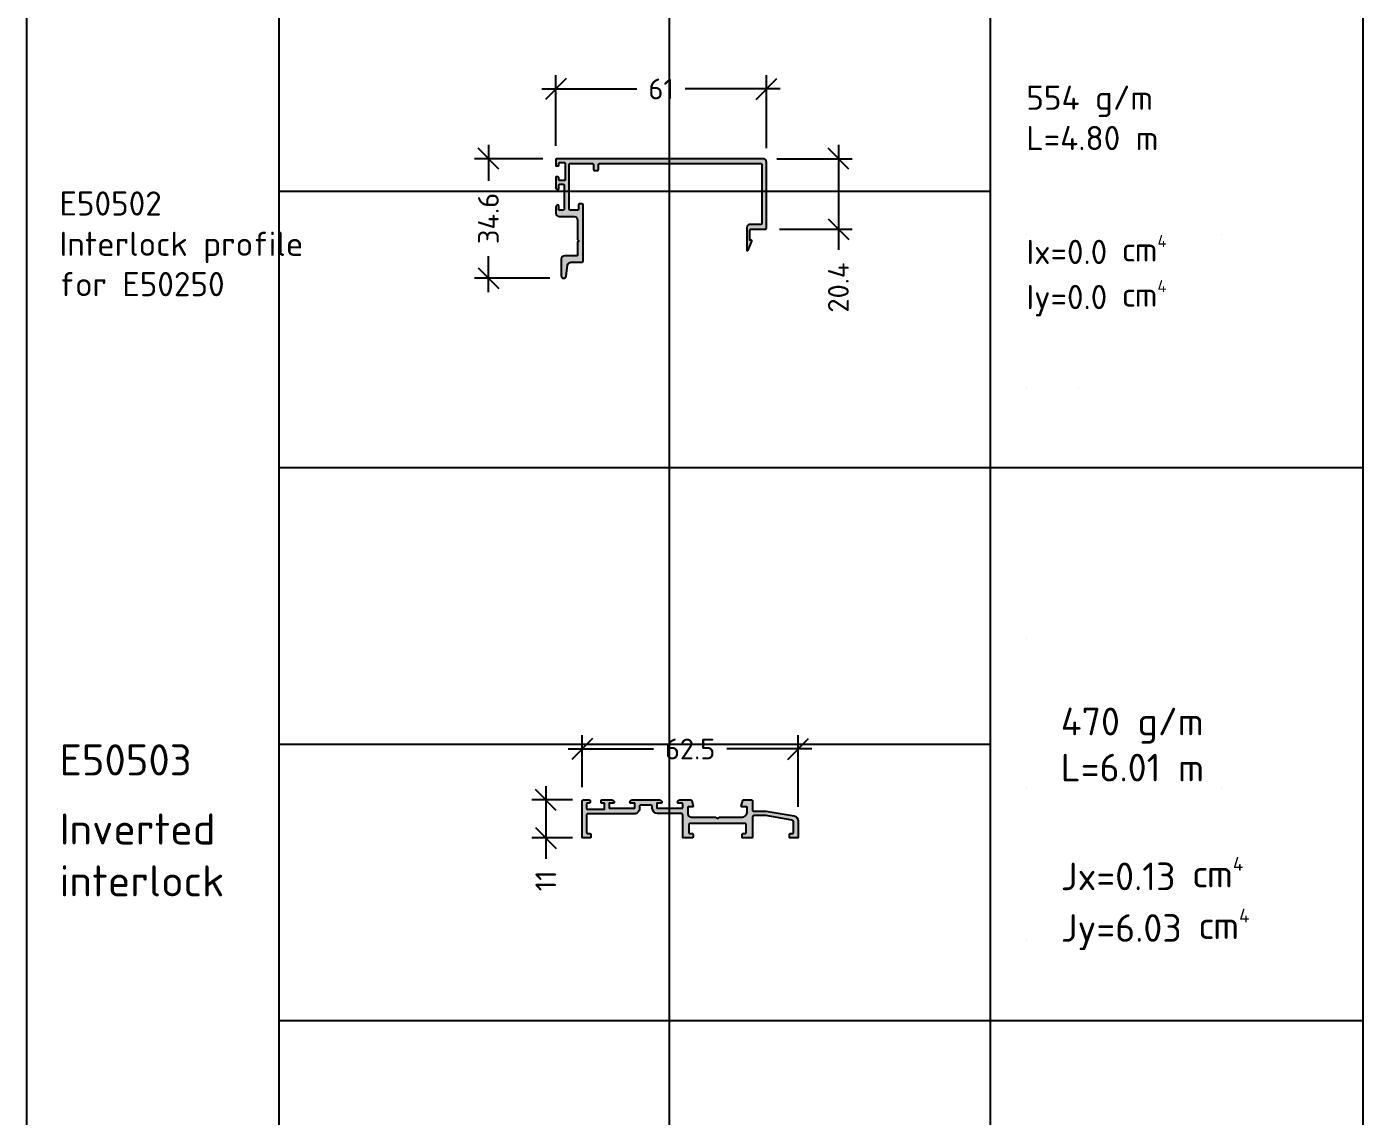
# Model space of a CAD drawing. Extents: x -4122 to 3414, y -5760 to 3840.
# Drawn here: x 555.1 to 941.9, y 132.4 to 447.6 of the extents above; entities that cross this region are included whole.
import ezdxf

# ---------------------------------------------------------------- set-up
doc = ezdxf.new("R2010")
doc.units = 0
doc.layers.get('0').update_dxf_attribs({"linetype": 'CONTINUOUS'})
doc.layers.get('DEFPOINTS').update_dxf_attribs({"linetype": 'CONTINUOUS'})
for name, color, linetype in [('ALUM', 7, 'CONTINUOUS'), ('DIM', 94, 'CONTINUOUS'), ('ETEM_AL-HATCH-2', 253, 'CONTINUOUS'), ('HATCH', 253, 'CONTINUOUS'), ('TEXT', 7, 'CONTINUOUS'), ('UNMOVABLE', 4, 'CONTINUOUS')]:
    doc.layers.add(name, color=color, linetype=linetype)
doc.styles.add('ETEM_NAN', font='isocpeur.ttf')
doc.dimstyles.new('ETEM_ARCHITECTURE_STYLE$0', dxfattribs={"dimtxt": 2, "dimasz": 1, "dimexe": 1, "dimexo": 1, "dimgap": 1, "dimtad": 0, "dimdec": 1, "dimtxsty": 'ETEM_NAN', "dimblk": 'OBLIQUE', "dimcen": 0, "dimdle": 1, "dimclrd": 7, "dimclre": 7, "dimclrt": 7, "dimazin": 3, "dimtfac": 1, "dimtdec": 1, "dimtmove": 0, "dimatfit": 3, "dimtolj": 1, "dimtzin": 0})

# ---------------------------------------------------------------- blocks, each defined once
blk = doc.blocks.new('E_75_TEST_PAGE')
at = {"layer": 'DEFPOINTS'}
for p, q in [((185.9338302113247, 0), (185.9338302113247, -960)), ((73.06086441988009, -640), (73.06086441988009, -479.9999999999973)), ((289.2727090288754, -529.3956966246333), (289.2727090288754, -529.3956966246333)), ((9.493719812166091, -559.9999999999982), (9.493719812166091, -559.9999999999982)), ((278.8067960027729, -559.9999999999973), (73.06086441988009, -559.9999999999973)), ((289.2727090288754, -572.6043033753631), (289.2727090288754, -572.6043033753631)), ((345.8620110921474, -572.6043033753631), (345.8620110921474, -572.6043033753631)), ((289.2727090288754, -616.604303375364), (289.2727090288754, -616.604303375364)), ((304.2727090288754, -616.604303375364), (304.2727090288754, -616.604303375364)), ((73.06086441988009, -800), (73.06086441988009, -639.9999999999973)), ((289.2727090288754, -689.3956966246333), (289.2727090288754, -689.3956966246333)), ((9.493719812166091, -719.9999999999982), (9.493719812166091, -719.9999999999982)), ((278.8067960027729, -719.9999999999973), (73.06086441988009, -719.9999999999973)), ((289.2727090288754, -732.6043033753631), (289.2727090288754, -732.6043033753631)), ((345.8620110921474, -732.6043033753631), (345.8620110921474, -732.6043033753631)), ((289.2727090288754, -776.6043033753645), (289.2727090288754, -776.6043033753645)), ((304.2727090288754, -776.6043033753645), (304.2727090288754, -776.6043033753645)), ((73.06086441988009, -960), (73.06086441988009, -799.9999999999973))]:
    blk.add_line(p, q, dxfattribs=at)
at = {"layer": 'DEFPOINTS', "color": 3}
for p, q in [((278.8067960027711, 0), (278.8067960027693, -960)), ((386.8, -960), (386.8, 0)), ((386.8, -639.9999999999995), (73.06086441988009, -640)), ((386.8, -800), (73.06086441988009, -800))]:
    blk.add_line(p, q, dxfattribs=at)
blk.add_lwpolyline([(386.8, -960), (0, -960), (0, 0), (386.8, 0)], dxfattribs=at)
blk = doc.blocks.new('_OBLIQUE')
at = {"color": 0, "linetype": 'BYBLOCK'}
blk.add_line((-0.5, -0.5), (0.5, 0.5), dxfattribs=at)
blk = doc.blocks.new('*D50')
at = {"layer": 'DEFPOINTS', "color": 0}
for p in [(708.4754211923657, 409.4617996507375), (688.6890394152931, 374.8630147079426), (710.5166474426762, 374.8630147079426)]:
    blk.add_point(p, dxfattribs=at)
at = {"layer": 'DIM', "color": 7}
for p, q in [((688.6890394152931, 413.4617996507375), (688.6890394152931, 403.06240717934)), ((704.4754211923657, 409.4617996507375), (684.6890394152931, 409.4617996507375)), ((688.6890394152931, 370.8630147079426), (688.6890394152931, 381.26240717934)), ((706.5166474426762, 374.8630147079426), (684.6890394152931, 374.8630147079426))]:
    blk.add_line(p, q, dxfattribs=at)
at = {"layer": 'DIM', "color": 7, "xscale": 6, "yscale": 6, "zscale": 6}
for p, rotation in [((688.6890394152931, 409.4617996507375), 90), ((688.6890394152931, 374.8630147079426), 270)]:
    blk.add_blockref('_OBLIQUE', p, dxfattribs=dict(at, rotation=rotation))
at = {"layer": 'DIM', "color": 7, "insert": (688.6890394152931, 392.1624071793397), "char_height": 6, "attachment_point": 5, "rotation": 90, "style": 'ETEM_NAN'}
blk.add_mtext('34.6', dxfattribs=at)
blk = doc.blocks.new('*D51')
at = {"layer": 'DEFPOINTS', "color": 0}
for p in [(769.1754211923644, 429.6336684722751), (708.1754211923644, 409.1617996507362), (769.1754211923644, 408.4617996507372)]:
    blk.add_point(p, dxfattribs=at)
at = {"layer": 'DIM', "color": 7}
for p, q in [((708.1754211923644, 413.1617996507362), (708.1754211923644, 433.6336684722751)), ((769.1754211923644, 412.4617996507372), (769.1754211923644, 433.6336684722751)), ((704.1754211923644, 429.6336684722751), (731.6754211923644, 429.6336684722751)), ((773.1754211923644, 429.6336684722751), (745.6754211923644, 429.6336684722751))]:
    blk.add_line(p, q, dxfattribs=at)
at = {"layer": 'DIM', "color": 7, "xscale": 6, "yscale": 6, "zscale": 6, "rotation": 180}
blk.add_blockref('_OBLIQUE', (708.1754211923644, 429.6336684722751), dxfattribs=at)
at = {"layer": 'DIM', "color": 7, "xscale": 6, "yscale": 6, "zscale": 6}
blk.add_blockref('_OBLIQUE', (769.1754211923644, 429.6336684722751), dxfattribs=at)
at = {"layer": 'DIM', "color": 7, "insert": (738.6754211923644, 429.6336684722751), "char_height": 6, "attachment_point": 5, "style": 'ETEM_NAN'}
blk.add_mtext('61', dxfattribs=at)
blk = doc.blocks.new('*D52')
at = {"layer": 'DEFPOINTS', "color": 0}
for p in [(768.1754211923649, 409.4617996507375), (768.9754211923678, 389.0617996507433), (789.9777903157733, 389.0617996507433)]:
    blk.add_point(p, dxfattribs=at)
at = {"layer": 'DIM', "color": 7}
for p, q in [((789.9777903157733, 413.4617996507375), (789.9777903157733, 389.0617996507433)), ((772.1754211923649, 409.4617996507375), (793.9777903157733, 409.4617996507375)), ((772.9754211923678, 389.0617996507433), (793.9777903157733, 389.0617996507433)), ((789.9777903157733, 389.0617996507433), (789.9777903157733, 383.0617996507432))]:
    blk.add_line(p, q, dxfattribs=at)
at = {"layer": 'DIM', "color": 7, "xscale": 6, "yscale": 6, "zscale": 6}
for p, rotation in [((789.9777903157733, 409.4617996507375), 90), ((789.9777903157733, 389.0617996507433), 270)]:
    blk.add_blockref('_OBLIQUE', p, dxfattribs=dict(at, rotation=rotation))
at = {"layer": 'DIM', "color": 7, "insert": (789.9777903157732, 372.161799650743), "char_height": 6, "attachment_point": 5, "rotation": 90, "style": 'ETEM_NAN'}
blk.add_mtext('20.4', dxfattribs=at)
blk = doc.blocks.new('*D118')
at = {"layer": 'DEFPOINTS', "color": 0}
for p in [(715.8143820792793, 238.6543078771242), (715.8143820792793, 223.5999992926454), (778.3143820792766, 217.8999992924209)]:
    blk.add_point(p, dxfattribs=at)
at = {"layer": 'DIM', "color": 7}
for p, q in [((715.8143820792793, 227.5999992926454), (715.8143820792793, 242.6543078771242)), ((778.3143820792766, 221.8999992924209), (778.3143820792766, 242.6543078771242)), ((711.8143820792793, 238.6543078771242), (736.4643820792779, 238.6543078771242)), ((782.3143820792766, 238.6543078771242), (757.664382079278, 238.6543078771242))]:
    blk.add_line(p, q, dxfattribs=at)
at = {"layer": 'DIM', "color": 7, "xscale": 6, "yscale": 6, "zscale": 6, "rotation": 180}
blk.add_blockref('_OBLIQUE', (715.8143820792793, 238.6543078771242), dxfattribs=at)
at = {"layer": 'DIM', "color": 7, "xscale": 6, "yscale": 6, "zscale": 6}
blk.add_blockref('_OBLIQUE', (778.3143820792766, 238.6543078771242), dxfattribs=at)
at = {"layer": 'DIM', "color": 7, "insert": (747.064382079278, 238.6543078771242), "char_height": 6, "attachment_point": 5, "style": 'ETEM_NAN'}
blk.add_mtext('62.5', dxfattribs=at)
blk = doc.blocks.new('*D119')
at = {"layer": 'DEFPOINTS', "color": 0}
for p in [(717.0143820792794, 223.8999992926452), (705.2969317622271, 212.8999992924252), (717.0643820792641, 212.8999992924252)]:
    blk.add_point(p, dxfattribs=at)
at = {"layer": 'DIM', "color": 7}
for p, q in [((705.2969317622271, 227.8999992926452), (705.2969317622271, 212.8999992924252)), ((713.0143820792794, 223.8999992926452), (701.2969317622271, 223.8999992926452)), ((713.0643820792641, 212.8999992924252), (701.2969317622271, 212.8999992924251)), ((705.2969317622271, 212.8999992924252), (705.2969317622271, 206.8999992924252))]:
    blk.add_line(p, q, dxfattribs=at)
at = {"layer": 'DIM', "color": 7, "xscale": 6, "yscale": 6, "zscale": 6}
for p, rotation in [((705.2969317622271, 223.8999992926452), 90), ((705.2969317622271, 212.8999992924252), 270)]:
    blk.add_blockref('_OBLIQUE', p, dxfattribs=dict(at, rotation=rotation))
at = {"layer": 'DIM', "color": 7, "insert": (705.296931762227, 200.4999992924249), "char_height": 6, "attachment_point": 5, "rotation": 90, "style": 'ETEM_NAN'}
blk.add_mtext('11', dxfattribs=at)

msp = doc.modelspace()

# ---------------------------------------------------------------- hatches: boundary and pattern name
at = {"layer": 'ETEM_AL-HATCH-2'}
h = msp.add_hatch(color=256, dxfattribs=at)
h.dxf.hatch_style = 1
edge = h.paths.add_edge_path()
edge.add_line((716.1143820792786, 223.8999992926447), (717.9143820792797, 223.8999992926456))
edge.add_arc((717.9143820792797, 223.6999992926458), 0.1999999999998181, 0, 90, ccw=False)
edge.add_line((718.1143820792795, 223.6999992926458), (718.1143820792795, 223.1999992926458))
edge.add_arc((717.9143820792793, 223.1999992926461), 0.2000000000001592, 269.99999999983714, 359.9999999999104, ccw=False)
edge.add_line((717.9143820792788, 222.999999292646), (717.3143820792793, 222.999999292646))
edge.add_arc((717.3143820792793, 222.7999992926462), 0.1999999999997897, 90, 180.0000000000082)
edge.add_line((717.1143820792795, 222.7999992926461), (717.1143820792795, 221.3999992926483))
edge.add_arc((717.3143820792797, 221.3999992926478), 0.2000000000001592, 179.9999999998453, 269.9999999999023)
edge.add_line((717.3143820792793, 221.1999992926476), (722.1143820792786, 221.1999992926458))
edge.add_arc((722.1143820792786, 221.3999992926465), 0.2000000000006992, 270, 360.0000000000081)
edge.add_line((722.3143820792793, 221.3999992926465), (722.3143820792793, 222.7999992926461))
edge.add_arc((722.1143820792792, 222.7999992926458), 0.2000000000001592, 8.95644e-11, 90.00000000016286)
edge.add_line((722.1143820792786, 222.999999292646), (721.5143820792791, 222.999999292646))
edge.add_arc((721.514382079279, 223.1999992926456), 0.199999999999676, 179.9999999999593, 270.00000000003257, ccw=False)
edge.add_line((721.3143820792793, 223.1999992926458), (721.3143820792793, 223.6999992926467))
edge.add_arc((721.5143820792788, 223.699999292647), 0.199999999999477, 90.00000000016291, 180.0000000000896, ccw=False)
edge.add_line((721.5143820792782, 223.8999992926465), (724.4143820792788, 223.8999992926447))
edge.add_arc((724.4143820792784, 223.1999992926445), 0.700000000000216, -4.718003765447065e-12, 89.99999999997209, ccw=False)
edge.add_arc((724.9143820792788, 223.1999992926444), 0.1999999999998181, -90, 8.071765478234738e-12, ccw=False)
edge.add_line((724.9143820792788, 222.9999992926446), (723.8143820792784, 222.9999992926446))
edge.add_arc((723.8143820792789, 222.7999992926443), 0.2000000000002728, 90.00000000013027, 180)
edge.add_line((723.6143820792786, 222.7999992926443), (723.6143820792786, 221.6999992926444))
edge.add_arc((723.8143820792784, 221.6999992926443), 0.1999999999998181, 179.9999999999837, 270)
edge.add_line((723.8143820792784, 221.4999992926446), (730.9143820792788, 221.4999992926446))
edge.add_arc((730.9143820792793, 221.6999992926447), 0.2000000000001307, 269.9999999998371, 359.9999999999104)
edge.add_line((731.1143820792795, 221.6999992926444), (731.1143820792786, 222.7999992926443))
edge.add_arc((730.9143820792787, 222.7999992926446), 0.1999999999999318, 359.9999999999104, 449.9999999999675)
edge.add_line((730.9143820792788, 222.9999992926446), (729.8143820792784, 222.9999992926446))
edge.add_arc((729.8143820792784, 223.1999992926444), 0.1999999999997897, 179.9999999999918, 270, ccw=False)
edge.add_arc((730.3143820792792, 223.1999992926441), 0.7000000000006139, 89.99999999999068, 179.9999999999768, ccw=False)
edge.add_line((730.3143820792793, 223.8999992926447), (738.2143820792744, 223.8999992921918))
edge.add_arc((738.214382079275, 223.1999992921925), 0.6999999999992781, -1.1857537174364552e-10, 90.0000000000465, ccw=False)
edge.add_arc((738.7143820792757, 223.1999992921888), 0.1999999999985675, -90.00000000035828, 6.269260666158516e-10, ccw=False)
edge.add_line((738.7143820792744, 222.9999992921903), (737.614382079274, 222.9999992921903))
edge.add_arc((737.6143820792721, 222.7999992921924), 0.1999999999978854, 89.99999999944633, 179.999999999772)
edge.add_line((737.4143820792742, 222.7999992921932), (737.4143820792742, 221.699999292191))
edge.add_arc((737.614382079273, 221.6999992921891), 0.1999999999987949, 179.9999999994463, 270.0000000002931)
edge.add_line((737.614382079274, 221.4999992921903), (744.7143820792744, 221.4999992921903))
edge.add_arc((744.7143820792762, 221.6999992921855), 0.1999999999952422, 269.9999999994789, 360.0000000005293)
edge.add_line((744.9143820792715, 221.6999992921874), (744.9143820792742, 222.7999992921932))
edge.add_arc((744.7143820792766, 222.7999992921927), 0.1999999999976581, 1.547022e-10, 90.00000000061881)
edge.add_line((744.7143820792744, 222.9999992921903), (743.614382079274, 222.9999992921903))
edge.add_arc((743.6143820792737, 223.1999992921897), 0.1999999999994486, 179.9999999992428, 270.0000000000977, ccw=False)
edge.add_arc((744.1143820792838, 223.199999292193), 0.7000000000095952, 90.00000000027921, 180.0000000000512, ccw=False)
edge.add_line((744.1143820792804, 223.8999992922027), (747.335663371382, 223.8999992926429))
edge.add_arc((747.3356633713821, 223.6999992926417), 0.2000000000011823, 15.000000001121919, 90.00000000003263, ccw=False)
edge.add_line((747.52884853664, 223.7517631016663), (747.9575672445308, 222.1517631016645))
edge.add_arc((747.7643820792725, 222.0999992926434), 0.2000000000005647, -89.99999999967429, 15.000000000145008, ccw=False)
edge.add_line((747.7643820792737, 221.8999992926429), (746.614382079274, 221.8999992926429))
edge.add_arc((746.6143820792723, 221.6999992926438), 0.1999999999990223, 89.99999999951147, 180.0000000004885)
edge.add_line((746.4143820792733, 221.6999992926421), (746.4143820792733, 219.8999992926429))
edge.add_arc((747.4143820792792, 219.8999992926451), 1.000000000005912, 180.000000000127, 269.9999999997134)
edge.add_line((747.4143820792742, 218.8999992926392), (754.4947668370032, 218.8999992922227))
edge.add_arc((754.4947668369851, 218.5999992922229), 0.2999999999997272, 29.999999996535223, 89.99999999654767, ccw=False)
edge.add_arc((755.0143820792734, 218.899999292192), 0.3000000000000287, 209.9999999966636, 330.0000000000292)
edge.add_arc((755.5339973215439, 218.5999992921921), 0.2999999999997408, 89.99999999995657, 149.9999999999577, ccw=False)
edge.add_line((755.5339973215441, 218.8999992921918), (761.9143820792833, 218.8999992921918))
edge.add_arc((761.9143820792874, 220.5999992921875), 1.699999999995725, 269.999999999862, 360.0000000001686)
edge.add_line((763.6143820792831, 220.5999992921925), (763.6143820792831, 221.699999292191))
edge.add_arc((763.4143820792845, 221.6999992921931), 0.1999999999986812, 359.9999999994056, 450.0000000003257)
edge.add_line((763.4143820792833, 221.8999992921918), (762.064382079283, 221.8999992921918))
edge.add_arc((762.0643820794043, 222.0999992920824), 0.1999999998906787, 164.9999999654493, 269.999999965249, ccw=False)
edge.add_line((761.8711969142832, 222.1517631011911), (762.2999156220249, 223.7517631012115))
edge.add_arc((762.4931007872834, 223.699999292191), 0.2000000000007323, 90.00000000016291, 165.0000000000533, ccw=False)
edge.add_line((762.4931007872829, 223.8999992921918), (764.914382079277, 223.8999992921986))
edge.add_arc((764.9143820792771, 223.6999992921988), 0.1999999999997328, -2.4385826691286638e-11, 90.00000000003263, ccw=False)
edge.add_line((765.1143820792768, 223.6999992921988), (765.1143820792768, 220.8999992923696))
edge.add_arc((765.3143820792766, 220.8999992923692), 0.1999999999998181, 179.999999999886, 270)
edge.add_line((765.3143820792766, 220.6999992923693), (769.097071660276, 220.6999992923693))
edge.add_line((769.097071660276, 220.6999992923693), (777.1574895282765, 219.2787301463713))
edge.add_arc((776.9143820795657, 217.8999992924438), 1.399999999710883, -9.351879270980135e-10, 79.99999999886472, ccw=False)
edge.add_line((778.3143820792766, 217.8999992924209), (778.3143820792629, 213.1999992922501))
edge.add_arc((778.0143820792628, 213.1999992922511), 0.3000000000001819, 269.9999999998263, 359.99999999982634, ccw=False)
edge.add_line((778.0143820792618, 212.8999992922509), (776.1143820792668, 212.8999992922563))
edge.add_arc((776.1143820792676, 213.1999992922564), 0.3000000000000398, 179.999999999886, 269.999999999848, ccw=False)
edge.add_line((775.8143820792675, 213.199999292257), (775.8143820792693, 213.8999992922563))
edge.add_arc((776.1143820792694, 213.8999992922555), 0.3000000000000682, 89.99999999980457, 179.9999999998372, ccw=False)
edge.add_line((776.1143820792704, 214.1999992922556), (776.7143820792653, 214.1999992922542))
edge.add_arc((776.7143820792664, 214.4999992922542), 0.2999999999999829, 269.9999999997829, 359.9999999997775)
edge.add_line((777.0143820792664, 214.4999992922531), (777.0143820792755, 217.5643594397325))
edge.add_arc((776.5143820792756, 217.5643594397339), 0.4999999999998863, 359.9999999998307, 439.999999999424)
edge.add_line((776.601206168114, 218.0567633162391), (768.983336397685, 219.3999992923696))
edge.add_line((768.983336397685, 219.3999992923696), (765.6143820792759, 219.3999992923696))
edge.add_arc((765.614382079276, 218.8999992923694), 0.5000000000001137, 90.00000000001303, 179.9999999998828)
edge.add_line((765.1143820792759, 218.8999992923705), (765.1143820792622, 213.1999992922874))
edge.add_arc((764.8143820792624, 213.199999292288), 0.2999999999998408, 269.99999999993486, 359.99999999988603, ccw=False)
edge.add_line((764.814382079262, 212.8999992922882), (762.4143820792542, 212.8999992922909))
edge.add_arc((762.4143820792549, 213.1999992922909), 0.3000000000000114, 179.9999999998806, 269.9999999998697, ccw=False)
edge.add_line((762.1143820792549, 213.1999992922915), (762.1143820792549, 213.8999992922913))
edge.add_arc((762.4143820792553, 213.8999992922907), 0.3000000000004093, 89.99999999986977, 179.9999999998752, ccw=False)
edge.add_line((762.414382079256, 214.1999992922911), (763.0143820792609, 214.1999992922902))
edge.add_arc((763.0143820792615, 214.4999992922907), 0.3000000000005514, 269.9999999998914, 359.9999999997557)
edge.add_line((763.314382079262, 214.4999992922894), (763.3143820792702, 216.7999992920595))
edge.add_arc((763.0143820792699, 216.7999992920604), 0.3000000000002956, 359.9999999998371, 449.9999999980676)
edge.add_line((763.01438207928, 217.0999992920606), (747.0143820792746, 217.0999992926399))
edge.add_arc((747.0143820792644, 216.79999929264), 0.2999999999999829, 89.99999999804587, 179.9999999999511)
edge.add_line((746.7143820792644, 216.7999992926402), (746.7143820792626, 214.4999992923431))
edge.add_arc((747.0143820792623, 214.4999992923427), 0.2999999999997272, 179.9999999999186, 269.9999999999131)
edge.add_line((747.0143820792618, 214.1999992923429), (747.6143820792595, 214.199999292342))
edge.add_arc((747.614382079259, 213.8999992923422), 0.2999999999997556, -8.151346264639869e-11, 89.9999999999132, ccw=False)
edge.add_line((747.9143820792588, 213.8999992923418), (747.9143820792588, 213.199999292342))
edge.add_arc((747.6143820792583, 213.1999992923426), 0.3000000000004093, 269.9999999998697, 359.9999999998806, ccw=False)
edge.add_line((747.6143820792577, 212.8999992923423), (745.2143820792535, 212.899999292345))
edge.add_arc((745.2143820792536, 213.1999992923453), 0.3000000000002956, 179.9999999999349, 269.9999999999783, ccw=False)
edge.add_line((744.9143820792533, 213.1999992923456), (744.914382079266, 219.499999292193))
edge.add_arc((744.414382079266, 219.499999292194), 0.5, 359.9999999998925, 450)
edge.add_line((744.414382079266, 219.9999992921939), (737.6143820792813, 219.9999992921939))
edge.add_arc((737.6143820792813, 221.4999992921939), 1.5, 180, 270, ccw=False)
edge.add_line((736.1143820792813, 221.4999992921939), (736.1143820792813, 222.0999992922357))
edge.add_arc((735.8143820792814, 222.0999992922355), 0.2999999999999545, 4.34252e-11, 90.00000000004343)
edge.add_line((735.8143820792811, 222.3999992922354), (732.7143820791889, 222.3999992922354))
edge.add_arc((732.7143820791887, 222.0999992922355), 0.2999999999999261, 89.99999999995657, 179.999999999962)
edge.add_line((732.4143820791887, 222.0999992922357), (732.4143820791887, 221.3999992925633))
edge.add_arc((730.9143820791887, 221.3999992925628), 1.5, -90.00000000034743, 1.8474111129762605e-11, ccw=False)
edge.add_line((730.9143820791796, 219.8999992925628), (717.3143820793493, 219.8999992926474))
edge.add_arc((717.3143820793479, 219.6999992926472), 0.2000000000001876, 89.9999999995766, 179.9999999996336)
edge.add_line((717.1143820793477, 219.6999992926485), (717.1143820792904, 214.4999992924272))
edge.add_arc((717.4143820792904, 214.4999992924238), 0.2999999999999545, 179.9999999993541, 269.9999999998698)
edge.add_line((717.4143820792897, 214.1999992924239), (718.0143820792528, 214.199999292422))
edge.add_arc((718.014382079252, 213.899999292422), 0.3000000000000114, -1.1942802302655764e-10, 89.99999999984811, ccw=False)
edge.add_line((718.314382079252, 213.8999992924214), (718.3143820792511, 213.1999992924216))
edge.add_arc((718.014382079251, 213.1999992924224), 0.3000000000000682, 269.9999999998046, 359.999999999848, ccw=False)
edge.add_line((718.01438207925, 212.8999992924223), (716.1143820792777, 212.8999992924273))
edge.add_arc((716.1143820792786, 213.1999992924275), 0.3000000000001535, 179.9999999999946, 269.9999999998263, ccw=False)
edge.add_line((715.8143820792784, 213.1999992924275), (715.8143820792793, 223.5999992926454))
edge.add_arc((716.1143820792786, 223.5999992926454), 0.2999999999992724, 90, 180, ccw=False)
at = {"layer": 'HATCH'}
h = msp.add_hatch(color=256, dxfattribs=at)
h.dxf.hatch_style = 1
edge = h.paths.add_edge_path()
edge.add_line((712.5754211923595, 379.5117996507493), (715.7754211923666, 379.5117996507493))
edge.add_arc((715.7754211923666, 379.8117996507485), 0.2999999999992724, 270, 360)
edge.add_line((716.0754211923659, 379.8117996507485), (716.0754211923659, 396.1117996507369))
edge.add_arc((715.7754211923657, 396.1117996507378), 0.3000000000001819, 359.9999999998263, 449.9999999998263)
edge.add_line((715.7754211923666, 396.411799650738), (715.0754211923659, 396.411799650738))
edge.add_arc((715.0754211923668, 396.1117996507378), 0.3000000000001819, 90.00000000017641, 180.0000000001737)
edge.add_line((714.7754211923666, 396.1117996507369), (714.7754211923666, 394.8617996507369))
edge.add_arc((714.4754211923673, 394.8617996507369), 0.2999999999993008, 270.0000000000054, 360, ccw=False)
edge.add_line((714.4754211923673, 394.5617996507376), (712.3754211923688, 394.5617996507376))
edge.add_arc((712.375421192367, 394.8617996507387), 0.3000000000010914, 180.0000000003474, 270.00000000035016, ccw=False)
edge.add_line((712.0754211923659, 394.8617996507369), (712.0754211923659, 407.8617996507369))
edge.add_arc((712.2754211923666, 407.8617996507369), 0.2000000000008413, 90.00000000003263, 179.9999999999674, ccw=False)
edge.add_line((712.2754211923666, 408.0617996507376), (718.775421192785, 408.0617996507376))
edge.add_arc((718.775421192785, 407.7617996507383), 0.2999999999992724, 0, 90, ccw=False)
edge.add_line((719.0754211927842, 407.7617996507383), (719.0754211927842, 406.3617996507369))
edge.add_arc((719.3754211927835, 406.3617996507369), 0.2999999999992724, 180, 270)
edge.add_line((719.3754211927835, 406.0617996507376), (720.275421192785, 406.0617996507376))
edge.add_arc((720.275421192785, 406.3617996507369), 0.2999999999992724, 270.0000000000028, 360)
edge.add_line((720.5754211927842, 406.3617996507369), (720.5754211927842, 407.7617996507383))
edge.add_arc((720.8754211927835, 407.7617996507383), 0.2999999999992866, 90.00000000000267, 180, ccw=False)
edge.add_line((720.8754211927835, 408.0617996507376), (767.5754211923668, 408.0617996507376))
edge.add_arc((767.5754211923668, 407.8617996507378), 0.1999999999999886, 0, 90.00000000000409, ccw=False)
edge.add_line((767.7754211923666, 407.8617996507378), (767.7754211923666, 390.6617996507416))
edge.add_arc((767.5754211923668, 390.6617996507425), 0.1999999999998465, 269.9999999997476, 359.99999999973943, ccw=False)
edge.add_line((767.5754211923659, 390.4617996507427), (764.4752828819064, 390.4617996507427))
edge.add_arc((764.4752828819064, 389.4617996507427), 1, 90, 180)
edge.add_line((763.4752828819064, 389.4617996507427), (763.4752828819064, 383.0617996507431))
edge.add_arc((763.6752828819053, 383.0617996507431), 0.1999999999993776, 180.0000000000244, 337.0678995623908)
edge.add_line((763.8594763321189, 382.983871652576), (764.9594763321174, 385.5838716525745))
edge.add_arc((764.7752828819048, 385.6617996507434), 0.1999999999993667, 337.067899561993, 449.999999999768)
edge.add_line((764.7752828819057, 385.8617996507423), (764.3752828819042, 385.8617996507423))
edge.add_line((764.3752828819042, 385.8617996507423), (764.3752828819042, 388.7617996507438))
edge.add_arc((764.6752828819044, 388.7617996507429), 0.3000000000001819, 89.99999062589472, 179.9999999998263, ccw=False)
edge.add_line((764.6752829309871, 389.0617996507431), (764.6752832174561, 389.0617996507431))
edge.add_line((764.6752832174561, 389.0617996507431), (768.9754211923673, 389.0617996507431))
edge.add_arc((768.9754211923664, 389.2617996507411), 0.1999999999979991, 270.0000000002687, 360.0000000002605)
edge.add_line((769.1754211923644, 389.261799650742), (769.1754211923644, 396.8496904051558))
edge.add_line((769.1754211923644, 396.8496904051558), (769.1754211923644, 408.4617996507372))
edge.add_arc((768.1754211923644, 408.4617996507372), 1, 0, 90)
edge.add_line((768.1754211923644, 409.4617996507372), (708.4754211923673, 409.4617996507372))
edge.add_arc((708.4754211923655, 409.1617996507362), 0.3000000000010914, 89.99999999965257, 179.9999999996526)
edge.add_line((708.1754211923644, 409.161799650738), (708.1754211923644, 407.5617996507376))
edge.add_arc((708.3754211923651, 407.5617996507376), 0.2000000000007276, 180, 270)
edge.add_line((708.3754211923651, 407.3617996507369), (708.8754211923651, 407.3617996507369))
edge.add_arc((708.8754211923651, 407.5617996507376), 0.2000000000006708, 269.9999999999837, 360.0000000000163)
edge.add_line((709.0754211923659, 407.5617996507376), (709.0754211923659, 408.161799650738))
edge.add_arc((709.2754211923639, 408.1617996507389), 0.1999999999979707, 90.00000000025238, 180.0000000002768, ccw=False)
edge.add_line((709.275421192363, 408.3617996507369), (710.6754211923644, 408.3617996507369))
edge.add_arc((710.6754211923626, 408.161799650738), 0.1999999999989654, -5.04826402902836e-10, 89.99999999947067, ccw=False)
edge.add_line((710.8754211923615, 408.1617996507362), (710.8754211923651, 403.3617996507387))
edge.add_arc((710.6754211923644, 403.3617996507387), 0.2000000000006992, -90.00000000000807, 1.63140612130519e-11, ccw=False)
edge.add_line((710.6754211923644, 403.161799650738), (709.275421192363, 403.161799650738))
edge.add_arc((709.2754211923639, 403.361799650736), 0.1999999999979423, 179.9999999997232, 269.99999999975574, ccw=False)
edge.add_line((709.0754211923659, 403.3617996507369), (709.0754211923659, 403.9617996507372))
edge.add_arc((708.8754211923651, 403.9617996507372), 0.2000000000006708, 359.9999999999837, 450.0000000000163)
edge.add_line((708.8754211923651, 404.161799650738), (708.3754211923651, 404.161799650738))
edge.add_arc((708.3754211923651, 403.9617996507372), 0.2000000000007844, 90.00000000000813, 179.9999999999837)
edge.add_line((708.1754211923644, 403.9617996507372), (708.1754211923644, 401.2617996507365))
edge.add_arc((708.875421192366, 401.2617996507392), 0.7000000000017224, 180.000000000228, 270.0000000002164)
edge.add_arc((708.8754211923679, 400.7617996507356), 0.1999999999979991, 270.0000000002606, 360.0000000002605)
edge.add_line((709.0754211923659, 400.7617996507365), (709.0754211923659, 401.8617996507369))
edge.add_arc((709.2754211923666, 401.8617996507369), 0.2000000000008413, 90.00000000003263, 179.9999999999674, ccw=False)
edge.add_line((709.2754211923666, 402.0617996507376), (710.3754211923688, 402.0617996507376))
edge.add_arc((710.375421192367, 401.8617996507387), 0.1999999999988518, -5.37397681910079e-10, 89.99999999949517, ccw=False)
edge.add_line((710.5754211923659, 401.8617996507369), (710.5754211923659, 394.7617996507365))
edge.add_arc((710.3754211923679, 394.7617996507356), 0.1999999999980275, -89.99999999973141, 2.6062707547680475e-10, ccw=False)
edge.add_line((710.3754211923688, 394.5617996507376), (709.2754211923666, 394.5617996507376))
edge.add_arc((709.2754211923657, 394.7617996507374), 0.1999999999997613, 180.0000000002443, 270.000000000285, ccw=False)
edge.add_line((709.0754211923659, 394.7617996507365), (709.0754211923659, 395.8617996507369))
edge.add_arc((708.875421192367, 395.8617996507387), 0.199999999998937, 359.9999999994952, 449.9999999994707)
edge.add_arc((708.875421192367, 395.3617996507351), 0.7000000000026034, 89.99999999985579, 179.9999999998465)
edge.add_line((708.1754211923644, 395.3617996507369), (708.1754211923644, 393.7117996507336))
edge.add_arc((709.1754211923644, 393.7117996507336), 1, 180, 270)
edge.add_line((709.1754211923644, 392.7117996507336), (713.4754211923637, 392.7117996507318))
edge.add_arc((713.4754211923637, 391.7117996507318), 1.000000000000227, -3.9108272176235914e-11, 89.99999999998698, ccw=False)
edge.add_line((714.4754211923637, 391.7117996507309), (714.4754211923637, 386.1814148930312))
edge.add_arc((714.7754211923639, 386.1814148930312), 0.2999999999999687, 180.0000000000108, 240.0000000008092)
edge.add_arc((714.475421192371, 385.6617996507562), 0.3000000000000102, -59.99999999997527, 60.00000000080212, ccw=False)
edge.add_arc((714.7754211923711, 385.1421844084857), 0.3000000000000083, 120.0000000000223, 180.0000000000543)
edge.add_line((714.475421192371, 385.1421844084857), (714.4754211923746, 381.5617996507531))
edge.add_arc((714.2754211923739, 381.5617996507522), 0.2000000000000028, -89.9999999999796, 5.701394911739044e-11, ccw=False)
edge.add_line((714.2754211923748, 381.3617996507523), (710.7754211923593, 381.3617996507514))
edge.add_arc((710.7754211923593, 380.3617996507514), 1, 90, 180)
edge.add_line((709.7754211923593, 380.3617996507514), (709.7754211923584, 375.5617996507481))
edge.add_arc((710.4754211923619, 375.5617996507467), 0.7000000000038824, 179.9999999999116, 352.5540708002421)
edge.add_line((711.1695185118033, 375.4710863047071), (711.5838535931625, 378.6413901450901))
edge.add_arc((712.5754211923595, 378.5117996507493), 1.000000000000173, 89.9999999999992, 172.5540708003216, ccw=False)

# ---------------------------------------------------------------- linework, layer by layer
at = {"layer": 'ALUM'}
for points in [[(712.5754211923595, 379.5117996507493), (715.7754211923666, 379.5117996507493, 0.414213562373095), (716.0754211923659, 379.8117996507485), (716.0754211923659, 396.1117996507369, 0.414213562373095), (715.7754211923666, 396.411799650738), (715.0754211923659, 396.411799650738, 0.4142135623730771), (714.7754211923666, 396.1117996507369), (714.7754211923666, 394.8617996507369, -0.414213562373049), (714.4754211923673, 394.5617996507376), (712.3754211923688, 394.5617996507376, -0.414213562373124), (712.0754211923659, 394.8617996507369), (712.0754211923659, 407.8617996507369, -0.414213562372762), (712.2754211923666, 408.0617996507376), (718.775421192785, 408.0617996507376, -0.4142135623730969), (719.0754211927842, 407.7617996507383), (719.0754211927842, 406.3617996507369, 0.4142135623730909), (719.3754211927835, 406.0617996507376), (720.275421192785, 406.0617996507376, 0.4142135623730701), (720.5754211927842, 406.3617996507369), (720.5754211927842, 407.7617996507383, -0.4142135623730696), (720.8754211927835, 408.0617996507376), (767.5754211923668, 408.0617996507376, -0.414213562373095), (767.7754211923666, 407.8617996507378), (767.7754211923666, 390.6617996507416, -0.4142135623730119), (767.5754211923659, 390.4617996507427), (764.4752828819064, 390.4617996507427, 0.4142135623730951), (763.4752828819064, 389.4617996507427), (763.4752828819064, 383.0617996507431, 0.8175284292896976), (763.8594763321189, 382.983871652576), (764.9594763321174, 385.5838716525745, 0.536937639083633), (764.7752828819057, 385.8617996507423), (764.3752828819042, 385.8617996507423), (764.3752828819042, 388.7617996507438, -0.4142136102921752), (764.6752829309871, 389.0617996507431), (764.6752832174561, 389.0617996507431), (768.9754211923673, 389.0617996507431, 0.4142135623730119), (769.1754211923644, 389.261799650742), (769.1754211923644, 396.8496904051558), (769.1754211923644, 408.4617996507372, 0.414213562373095), (768.1754211923644, 409.4617996507372), (708.4754211923673, 409.4617996507372, 0.414213562373095), (708.1754211923644, 409.161799650738), (708.1754211923644, 407.5617996507376, 0.414213562373095), (708.3754211923651, 407.3617996507369), (708.8754211923651, 407.3617996507369, 0.4142135623732615), (709.0754211923659, 407.5617996507376), (709.0754211923659, 408.161799650738, -0.4142135623731783), (709.275421192363, 408.3617996507369), (710.6754211923644, 408.3617996507369, -0.4142135623730118), (710.8754211923615, 408.1617996507362), (710.8754211923651, 403.3617996507387, -0.4142135623731783), (710.6754211923644, 403.161799650738), (709.275421192363, 403.161799650738, -0.4142135623732615), (709.0754211923659, 403.3617996507369), (709.0754211923659, 403.9617996507372, 0.4142135623732615), (708.8754211923651, 404.161799650738), (708.3754211923651, 404.161799650738, 0.4142135623730118), (708.1754211923644, 403.9617996507372), (708.1754211923644, 401.2617996507365, 0.4142135623730239), (708.8754211923688, 400.5617996507376, 0.414213562373095), (709.0754211923659, 400.7617996507365), (709.0754211923659, 401.8617996507369, -0.414213562372762), (709.2754211923666, 402.0617996507376), (710.3754211923688, 402.0617996507376, -0.4142135623732615), (710.5754211923659, 401.8617996507369), (710.5754211923659, 394.7617996507365, -0.4142135623730119), (710.3754211923688, 394.5617996507376), (709.2754211923666, 394.5617996507376, -0.4142135623733448), (709.0754211923659, 394.7617996507365), (709.0754211923659, 395.8617996507369, 0.4142135623730118), (708.8754211923688, 396.0617996507376, 0.4142135623730475), (708.1754211923644, 395.3617996507369), (708.1754211923644, 393.7117996507336, 0.4142135623730951), (709.1754211923644, 392.7117996507336), (713.4754211923637, 392.7117996507318, -0.4142135623732283), (714.4754211923637, 391.7117996507309), (714.4754211923637, 386.1814148930312, 0.2679491924348677), (714.625421192367, 385.9216072718941, -0.5773502691941492), (714.6254211923706, 385.4019920296209, 0.2679491924312612), (714.475421192371, 385.1421844084857), (714.4754211923746, 381.5617996507522, -0.4142135623732893), (714.2754211923748, 381.3617996507523), (710.7754211923593, 381.3617996507514, 0.414213562373095), (709.7754211923593, 380.3617996507514), (709.7754211923584, 375.5617996507485, 0.9370451962216075), (711.1695185118033, 375.4710863047071), (711.5838535931625, 378.6413901450901, -0.3766427220928442)], [(716.1143820792786, 223.8999992926447), (717.9143820792797, 223.8999992926456, -0.414213562373095), (718.1143820792795, 223.6999992926458), (718.1143820792795, 223.1999992926458, -0.4142135623735113), (717.9143820792788, 222.999999292646), (717.3143820792793, 222.999999292646, 0.4142135623731783), (717.1143820792795, 222.7999992926461), (717.1143820792795, 221.3999992926483, 0.4142135623733448), (717.3143820792793, 221.1999992926476), (722.1143820792786, 221.1999992926458, 0.4142135623731783), (722.3143820792793, 221.3999992926465), (722.3143820792793, 222.7999992926461, 0.4142135623735113), (722.1143820792786, 222.999999292646), (721.5143820792791, 222.999999292646, -0.4142135623735113), (721.3143820792793, 223.1999992926458), (721.3143820792793, 223.6999992926467, -0.4142135623726788), (721.5143820792782, 223.8999992926465), (724.4143820792788, 223.8999992926447, -0.4142135623729525), (725.1143820792786, 223.1999992926444, -0.4142135623731783), (724.9143820792788, 222.9999992926446), (723.8143820792784, 222.9999992926446, 0.4142135623724291), (723.6143820792786, 222.7999992926443), (723.6143820792786, 221.6999992926444, 0.4142135623732615), (723.8143820792784, 221.4999992926446), (730.9143820792788, 221.4999992926446, 0.4142135623735113), (731.1143820792795, 221.6999992926444), (731.1143820792786, 222.7999992926443, 0.4142135623733448), (730.9143820792788, 222.9999992926446), (729.8143820792784, 222.9999992926446, -0.4142135623731781), (729.6143820792786, 223.1999992926444, -0.4142135623730474), (730.3143820792793, 223.8999992926447), (738.2143820792744, 223.8999992921918, -0.4142135623739275), (738.9143820792742, 223.199999292191, -0.414213562378173), (738.7143820792744, 222.9999992921903), (737.614382079274, 222.9999992921903, 0.4142135623747599), (737.4143820792742, 222.7999992921932), (737.4143820792742, 221.699999292191, 0.4142135623774238), (737.614382079274, 221.4999992921903), (744.7143820792744, 221.4999992921903, 0.414213562378506), (744.9143820792715, 221.6999992921874), (744.9143820792742, 222.7999992921932, 0.4142135623755092), (744.7143820792744, 222.9999992921903), (743.614382079274, 222.9999992921903, -0.4142135623775072), (743.4143820792742, 223.1999992921924, -0.4142135623719059), (744.1143820792804, 223.8999992922027), (747.335663371382, 223.8999992926429, -0.339454258858034), (747.52884853664, 223.7517631016663), (747.9575672445308, 222.1517631016645, -0.4931454260303848), (747.7643820792737, 221.8999992926429), (746.614382079274, 221.8999992926429, 0.4142135623780898), (746.4143820792733, 221.6999992926421), (746.4143820792733, 219.8999992926429, 0.4142135623709973), (747.4143820792742, 218.8999992926392), (754.4947668370032, 218.8999992922227, -0.2679491924312016), (754.7545744581294, 218.7499992922071, 0.5773502692092066), (755.2741897004089, 218.7499992921921, -0.267949192431136), (755.5339973215441, 218.8999992921918), (761.9143820792833, 218.8999992921918, 0.4142135623746621), (763.6143820792831, 220.5999992921925), (763.6143820792831, 221.699999292191, 0.41421356237784), (763.4143820792833, 221.8999992921918), (762.064382079283, 221.8999992921918, -0.4931454260301901), (761.8711969142832, 222.1517631011911), (762.2999156220249, 223.7517631012115, -0.3394542588628455), (762.4931007872829, 223.8999992921918), (764.914382079277, 223.8999992921986, -0.4142135623733448), (765.1143820792768, 223.6999992921988), (765.1143820792768, 220.8999992923696, 0.4142135623735945), (765.3143820792766, 220.6999992923693), (769.097071660276, 220.6999992923693), (777.1574895282765, 219.2787301463713, -0.3639702342652096), (778.3143820792766, 217.8999992924209), (778.3143820792629, 213.1999992922501, -0.4142135623730673), (778.0143820792618, 212.8999992922509), (776.1143820792668, 212.8999992922563, -0.4142135623729284), (775.8143820792675, 213.199999292257), (775.8143820792693, 213.8999992922563, -0.4142135623732104), (776.1143820792704, 214.1999992922556), (776.7143820792653, 214.1999992922542, 0.4142135623730169), (777.0143820792664, 214.4999992922531), (777.0143820792755, 217.5643594397325, 0.3639702342641709), (776.601206168114, 218.0567633162391), (768.983336397685, 219.3999992923696), (765.6143820792759, 219.3999992923696, 0.4142135623724181), (765.1143820792759, 218.8999992923705), (765.1143820792622, 213.1999992922874, -0.4142135623727927), (764.814382079262, 212.8999992922882), (762.4143820792542, 212.8999992922909, -0.4142135623729952), (762.1143820792549, 213.1999992922915), (762.1143820792549, 213.8999992922913, -0.4142135623731541), (762.414382079256, 214.1999992922911), (763.0143820792609, 214.1999992922902, 0.4142135623724), (763.314382079262, 214.4999992922894), (763.3143820792702, 216.7999992920595, 0.4142135623641015), (763.01438207928, 217.0999992920606), (747.0143820792746, 217.0999992926399, 0.414213562382801), (746.7143820792644, 216.7999992926402), (746.7143820792626, 214.4999992923431, 0.4142135623730416), (747.0143820792618, 214.1999992923429), (747.6143820792595, 214.199999292342, -0.4142135623730508), (747.9143820792588, 213.8999992923418), (747.9143820792588, 213.199999292342, -0.4142135623731891), (747.6143820792577, 212.8999992923423), (745.2143820792535, 212.899999292345, -0.4142135623733023), (744.9143820792533, 213.1999992923456), (744.914382079266, 219.499999292193, 0.4142135623736632), (744.414382079266, 219.9999992921939), (737.6143820792813, 219.9999992921939, -0.414213562373095), (736.1143820792813, 221.4999992921939), (736.1143820792813, 222.0999992922357, 0.414213562373095), (735.8143820792811, 222.3999992922354), (732.7143820791889, 222.3999992922354, 0.4142135623731484), (732.4143820791887, 222.0999992922357), (732.4143820791887, 221.3999992925633, -0.4142135623749738), (730.9143820791796, 219.8999992925628), (717.3143820793493, 219.8999992926474, 0.4142135623733448), (717.1143820793477, 219.6999992926485), (717.1143820792904, 214.4999992924272, 0.4142135623756815), (717.4143820792897, 214.1999992924239), (718.0143820792528, 214.199999292422, -0.4142135623729665), (718.314382079252, 213.8999992924214), (718.3143820792511, 213.1999992924216, -0.4142135623732956), (718.01438207925, 212.8999992924223), (716.1143820792777, 212.8999992924273, -0.4142135623722752), (715.8143820792784, 213.1999992924275), (715.8143820792793, 223.5999992926454, -0.414213562373095)]]:
    msp.add_lwpolyline(points, format="xyb", close=True, dxfattribs=at)

# ---------------------------------------------------------------- block references
at = {"layer": 'UNMOVABLE'}
msp.add_blockref('E_75_TEST_PAGE', (555.080551867949, 959.9999992921817), dxfattribs=at)

# ---------------------------------------------------------------- texts
at = {"layer": 'TEXT', "attachment_point": 1, "style": 'ETEM_NAN'}
for s, insert, char_height, width in [('554 g/m\\PL=4.80 m', (844.3532608968244, 430.6043026675484), 7, 47.96650872276939), ('{\\fISOCPEUR|b0|i0|c161|p34;E50502}\\PInterlock profile for E50250', (564.5742716801151, 399.9999992921835), 7, 75.22647193921136), ('Ix=0.0 {\\A1;\\C256;с\\fISOCPEUR|b0|i0|c161|p34;m\\H0.5x;\\C7;\\S4^  ;}\\PIy=0.0 {\\A1;\\C256;с\\fISOCPEUR|b0|i0|c161|p34;m\\H0.5x;\\C7;\\S4^  ;}', (844.3532608968244, 387.3956959168186), 7, 47.96650872276939), ('{\\fISOCPEUR|b1|i0|c161|p34;E5050\\fISOCPEUR|b1|i0|c0|p34;3}', (564.5742716801151, 239.9999992921835), 9, 47.96650872276939), ('Inverted interlock ', (564.5742716801151, 219.9999992921835), 9, 78.86396359916216), ('Jx=0.13 {\\A1;\\fISOCPEUR|b0|i0|c204|p34;\\C256;с\\fISOCPEUR|b0|i0|c161|p34;m\\H0.5x;\\C7;\\S4^  ;}\\PJy=6.03 {\\A1;\\fISOCPEUR|b0|i0|c204|p34;\\C256;с\\fISOCPEUR|b0|i0|c161|p34;m\\H0.5x;\\C7;\\S4^  ;}', (854.3532608968271, 207.3956959168277), 8, 74.95)]:
    msp.add_mtext(s, dxfattribs=dict(at, insert=insert, char_height=char_height, width=width))
at = {"layer": 'TEXT', "color": 7, "insert": (854.3532608968258, 250.6043026675611), "char_height": 8, "width": 74.95, "attachment_point": 1, "style": 'ETEM_NAN'}
msp.add_mtext('470 g/m\\PL=6.01 m', dxfattribs=at)

# ---------------------------------------------------------------- dimensions: what is measured, and where the dimension line sits
at = {"layer": 'DIM'}
for base, p1, p2, picture, middle in [((769.1754211923644, 429.6336684722751), (708.1754211923644, 409.1617996507362), (769.1754211923644, 408.4617996507372), '*D51', (738.6754211923644, 429.6336684722751)), ((715.8143820792793, 238.6543078771242), (778.3143820792766, 217.8999992924209), (715.8143820792793, 223.5999992926454), '*D118', (747.064382079278, 238.6543078771242))]:
    dim = msp.add_linear_dim(base=base, p1=p1, p2=p2, dimstyle='ETEM_ARCHITECTURE_STYLE$0', override={"dimscale": 4, "dimtxt": 1.5, "dimasz": 1.5, "dimtp": 0.1, "dimtm": 0.1, "dimtfac": 0.71, "dimtolj": 0}, dxfattribs=at)
    dim.commit()
    dim.dimension.update_dxf_attribs({"geometry": picture, "text_midpoint": middle})
for base, p1, p2, angle, picture, middle in [((688.6890394152931, 374.8630147079426), (708.4754211923655, 409.4617996507372), (710.516647442676, 374.8630147079425), 90, '*D50', (688.6890394152931, 392.1624071793397)), ((789.9777903157733, 389.0617996507433), (768.1754211923644, 409.4617996507372), (768.9754211923673, 389.0617996507431), 90, '*D52', (789.9777903157732, 372.161799650743)), ((705.2969317622271, 212.8999992924252), (717.0143820792791, 223.8999992926451), (717.0643820792639, 212.899999292425), 90.00000000002606, '*D119', (705.296931762227, 200.4999992924249))]:
    dim = msp.add_linear_dim(base=base, p1=p1, p2=p2, angle=angle, dimstyle='ETEM_ARCHITECTURE_STYLE$0', override={"dimscale": 4, "dimtxt": 1.5, "dimasz": 1.5, "dimtp": 0.1, "dimtm": 0.1, "dimtfac": 0.71, "dimtolj": 0}, dxfattribs=at)
    dim.commit()
    dim.dimension.update_dxf_attribs({"geometry": picture, "text_midpoint": middle})

doc.saveas('drawing.dxf')
